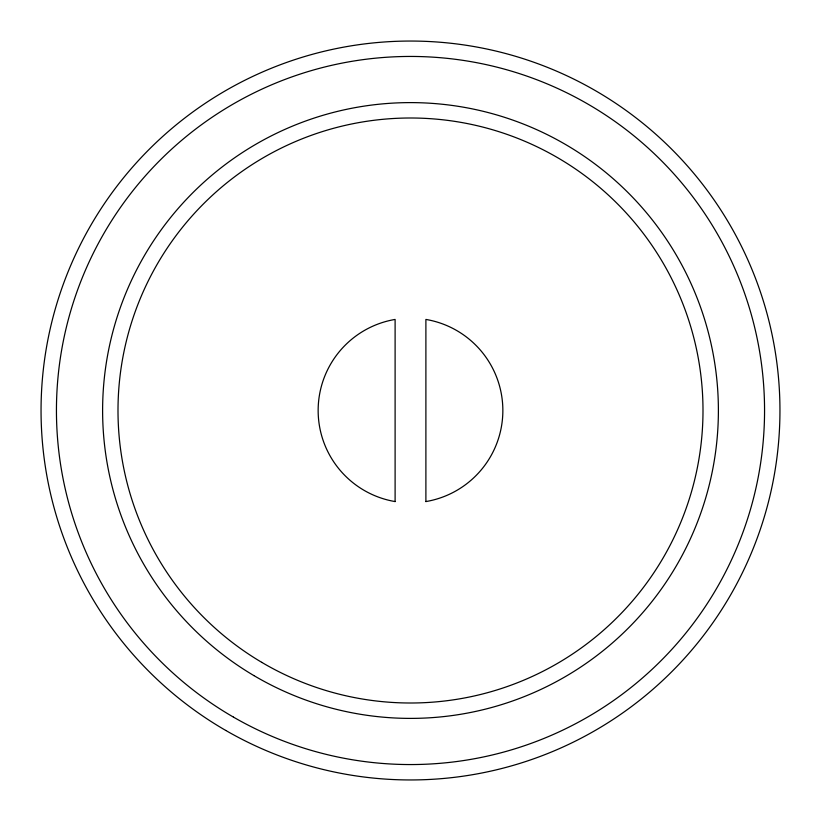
<?xml version="1.0" encoding="UTF-8"?>
<svg xmlns="http://www.w3.org/2000/svg" width="821" height="821" viewBox="0 0 821 821"><rect width="100%" height="100%" fill="white"/><g stroke="black" fill="none" stroke-linecap="round" stroke-linejoin="round"><path stroke-width="1.23" d="M425.894 501.569L425.894 319.431A92.363 92.363 0 0 1 425.894 501.569M395.106 501.569L395.106 319.431A92.363 92.363 0 0 0 395.106 501.569M253.905 675.591A307.885 307.885 0 0 0 718.375 413.568A307.885 307.885 0 0 0 259.22 142.341A307.885 307.885 0 0 0 253.905 675.591M225.775 730.454A369.45 369.45 0 0 0 779.95 410.5A369.45 369.45 0 0 0 225.775 90.546A369.45 369.45 0 0 0 225.775 730.454M233.472 717.123A354.056 354.056 0 0 0 764.556 410.5A354.056 354.056 0 0 0 233.472 103.877A354.056 354.056 0 0 0 233.472 717.123M261.735 662.342A292.492 292.492 0 0 0 702.981 413.415A292.492 292.492 0 0 0 266.784 155.744A292.492 292.492 0 0 0 261.735 662.342"/></g></svg>
